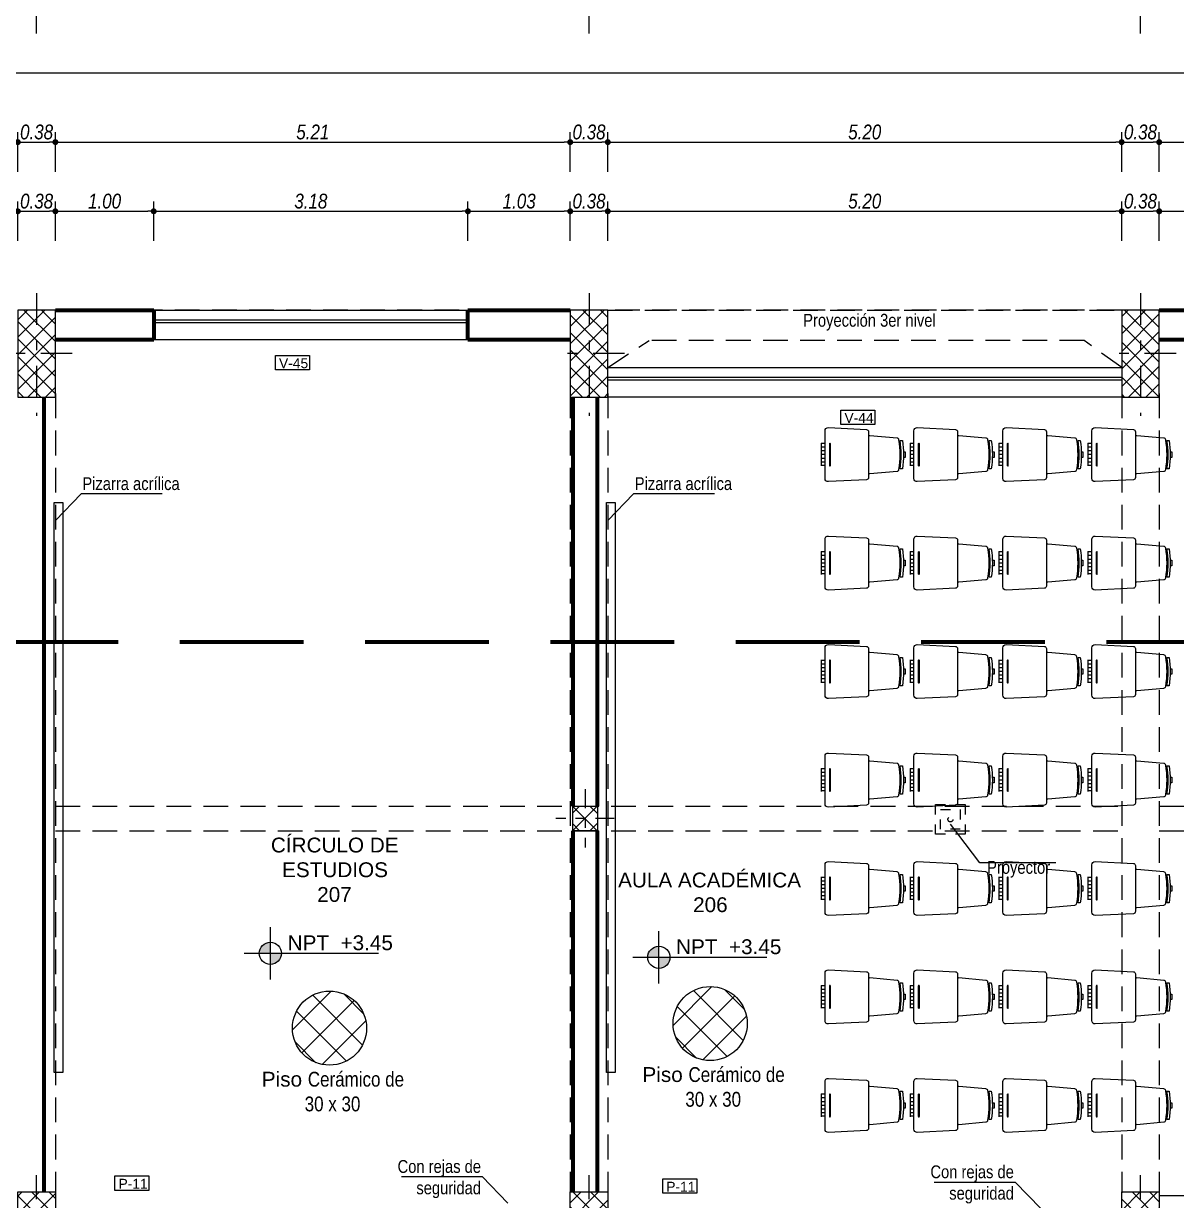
# Model space of a CAD drawing. Header units: inches. Extents: x 140 to 978, y -82 to 38.
# Drawn here: x 711.86 to 723.52, y 13.46 to 25.37 of the extents above; entities that cross this region are included whole.
import ezdxf

# ---------------------------------------------------------------- set-up
doc = ezdxf.new("R2010")
doc.units = ezdxf.units.IN
doc.header["$MEASUREMENT"] = 0
for name, pattern in [('DASHDOT2', [12.7, 6.35, -3.175, 0, -3.175]), ('DASHED', [0.75, 0.5, -0.25]), ('DASHED2', [0.375, 0.25, -0.125])]:
    doc.linetypes.add(name, pattern=pattern)
doc.layers.get('0').update_dxf_attribs({"lineweight": 0})
for name, color, linetype, lineweight in [('UNSAAC-COLUMNA', 24, 'Continuous', 0), ('UNSAAC-COTA', 48, 'Continuous', 0), ('UNSAAC-EJE COLUMNA', 22, 'DASHDOT2', 0), ('UNSAAC-FACHADA(2DO PLANO)', 7, 'Continuous', 30), ('UNSAAC-LINEA DE CORTE', 7, 'Continuous', 70), ('UNSAAC-LLAMADOS', 88, 'Continuous', 0), ('UNSAAC-MUEBLE', 254, 'Continuous', 0), ('UNSAAC-MURETE', 146, 'Continuous', 20), ('UNSAAC-MUROS', 7, 'Continuous', 70), ('UNSAAC-PROYECCIONES', 38, 'DASHED2', 0), ('UNSAAC-TEXTOS', 250, 'Continuous', 0), ('UNSAAC-TEXTURAS', 250, 'Continuous', 0), ('UNSAAC-VANOS', 24, 'Continuous', 0)]:
    doc.layers.add(name, color=color, linetype=linetype, lineweight=lineweight)
doc.styles.add('5mm', font='GOTHIC.TTF', dxfattribs={"height": 5})
doc.styles.add('narrow', font='')
doc.styles.get("Standard").update_dxf_attribs({"font": 'arial.ttf'})
doc.styles.get('narrow').set_extended_font_data('Arial Narrow', italic=True)
doc.dimstyles.new('1EN75', dxfattribs={"dimtxt": 0.15, "dimasz": 0.06, "dimexe": 0.1, "dimexo": 0.15, "dimgap": 0.025, "dimtad": 1, "dimzin": 1, "dimdsep": 46, "dimtxsty": 'narrow', "dimblk": 'DOT', "dimcen": 0.1, "dimclrd": 256, "dimclre": 256, "dimclrt": 256, "dimaunit": 1, "dimadec": 3, "dimazin": 0, "dimtfac": 1, "dimtmove": 2, "dimatfit": 3, "dimldrblk": 'ARCHTICK', "dimfxl": 0.3, "dimfxlon": 1, "dimtolj": 1, "dimtzin": 0, "dimlwd": 0, "dimlwe": 0, "dimarcsym": 0})

# ---------------------------------------------------------------- blocks, each defined once
blk = doc.blocks.new('CARP-UNIP')
at = {"layer": 'UNSAAC-MUEBLE'}
for p, q in [((-0.106, 0.036), (0.104, 0.036)), ((-0.102, 0), (-0.102, 0.036)), ((-0.068, 0), (-0.068, 0.036)), ((-0.034, 0), (-0.034, 0.036)), ((0, 0), (0, 0.036)), ((0.034, 0), (0.034, 0.036)), ((0.068, 0), (0.068, 0.036)), ((0.1, 0), (0.1, 0.036)), ((-0.025, -0.69), (-0.025, -0.7)), ((0.025, -0.69), (0.025, -0.7))]:
    blk.add_line(p, q, dxfattribs=at)
for points in [[(0.231, -0.381), (0.248, -0.031, 0.428923), (0.218, 0), (-0.218, 0, 0.428923), (-0.248, -0.031), (-0.231, -0.381, 0.399656), (-0.211, -0.4), (0.211, -0.4, 0.399656)], [(-0.1, -0.04), (0.1, -0.04, -1), (0.1, -0.05), (-0.1, -0.05, -1)], [(-0.13, -0.69), (-0.13, -0.71, 0.075134), (0.13, -0.71), (0.13, -0.69, -0.076923)]]:
    blk.add_lwpolyline(points, format="xyb", close=True, dxfattribs=at)
blk.add_lwpolyline([(0.171, -0.4, -0.153788), (0.174, -0.412), (0.152, -0.661, -0.343052), (0.136, -0.679, -0.081306), (-0.136, -0.679, -0.343182), (-0.152, -0.661), (-0.174, -0.412, -0.15361), (-0.171, -0.4)], format="xyb", dxfattribs=at)
blk.add_lwpolyline([(-0.025, -0.72), (-0.025, -0.735), (0.025, -0.735), (0.025, -0.72)], dxfattribs=at)
blk = doc.blocks.new('_Dot')
at = {"color": 0, "linetype": 'ByBlock', "lineweight": -2}
blk.add_line((-0.5, 0), (-1, 0), dxfattribs=at)
at = {"color": 0, "linetype": 'ByBlock', "const_width": 0.5}
blk.add_lwpolyline([(-0.25, 0, 1), (0.25, 0, 1)], format="xyb", close=True, dxfattribs=at)
blk = doc.blocks.new('*D84')
at = {"layer": 'Defpoints', "color": 0, "transparency": 16777216}
for p in [(712.18, 23.469), (711.8, 22.469), (712.18, 22.469)]:
    blk.add_point(p, dxfattribs=at)
at = {"layer": 'UNSAAC-COTA', "lineweight": 0, "transparency": 16777216}
for p, q in [((711.8, 23.169), (711.8, 23.569)), ((711.86, 23.469), (712.12, 23.469)), ((712.18, 23.169), (712.18, 23.569))]:
    blk.add_line(p, q, dxfattribs=at)
at = {"layer": 'UNSAAC-COTA', "lineweight": 0, "transparency": 16777216, "xscale": 0.06, "yscale": 0.06, "zscale": 0.06, "rotation": 180}
blk.add_blockref('_Dot', (711.8, 23.469), dxfattribs=at)
at = {"layer": 'UNSAAC-COTA', "lineweight": 0, "transparency": 16777216, "xscale": 0.06, "yscale": 0.06, "zscale": 0.06}
blk.add_blockref('_Dot', (712.18, 23.469), dxfattribs=at)
at = {"layer": 'UNSAAC-COTA', "transparency": 16777216, "insert": (711.99, 23.571), "char_height": 0.15, "attachment_point": 5, "style": 'narrow'}
blk.add_mtext('\\A1;0.38', dxfattribs=at)
blk = doc.blocks.new('_ArchTick')
at = {"layer": 'UNSAAC-FACHADA(2DO PLANO)', "color": 0, "const_width": 0.15}
blk.add_lwpolyline([(-0.5, -0.5), (0.5, 0.5)], dxfattribs=at)
blk = doc.blocks.new('*D190')
at = {"layer": 'Defpoints', "color": 0, "transparency": 16777216}
for p in [(713.175, 23.469), (712.18, 22.469), (713.175, 22.469)]:
    blk.add_point(p, dxfattribs=at)
at = {"layer": 'UNSAAC-COTA', "lineweight": 0, "transparency": 16777216}
for p, q in [((712.18, 23.169), (712.18, 23.569)), ((712.24, 23.469), (713.115, 23.469)), ((713.175, 23.169), (713.175, 23.569))]:
    blk.add_line(p, q, dxfattribs=at)
at = {"layer": 'UNSAAC-COTA', "lineweight": 0, "transparency": 16777216, "xscale": 0.06, "yscale": 0.06, "zscale": 0.06, "rotation": 180}
blk.add_blockref('_Dot', (712.18, 23.469), dxfattribs=at)
at = {"layer": 'UNSAAC-COTA', "lineweight": 0, "transparency": 16777216, "xscale": 0.06, "yscale": 0.06, "zscale": 0.06}
blk.add_blockref('_Dot', (713.175, 23.469), dxfattribs=at)
at = {"layer": 'UNSAAC-COTA', "transparency": 16777216, "insert": (712.678, 23.571), "char_height": 0.15, "attachment_point": 5, "style": 'narrow'}
blk.add_mtext('\\A1;1.00', dxfattribs=at)
blk = doc.blocks.new('*D191')
at = {"layer": 'Defpoints', "color": 0, "transparency": 16777216}
for p in [(716.355, 23.469), (713.175, 22.469), (716.355, 22.469)]:
    blk.add_point(p, dxfattribs=at)
at = {"layer": 'UNSAAC-COTA', "lineweight": 0, "transparency": 16777216}
for p, q in [((713.175, 23.169), (713.175, 23.569)), ((713.235, 23.469), (716.295, 23.469)), ((716.355, 23.169), (716.355, 23.569))]:
    blk.add_line(p, q, dxfattribs=at)
at = {"layer": 'UNSAAC-COTA', "lineweight": 0, "transparency": 16777216, "xscale": 0.06, "yscale": 0.06, "zscale": 0.06, "rotation": 180}
blk.add_blockref('_Dot', (713.175, 23.469), dxfattribs=at)
at = {"layer": 'UNSAAC-COTA', "lineweight": 0, "transparency": 16777216, "xscale": 0.06, "yscale": 0.06, "zscale": 0.06}
blk.add_blockref('_Dot', (716.355, 23.469), dxfattribs=at)
at = {"layer": 'UNSAAC-COTA', "transparency": 16777216, "insert": (714.765, 23.571), "char_height": 0.15, "attachment_point": 5, "style": 'narrow'}
blk.add_mtext('\\A1;3.18', dxfattribs=at)
blk = doc.blocks.new('*D192')
at = {"layer": 'Defpoints', "color": 0, "transparency": 16777216}
for p in [(717.39, 23.469), (716.355, 22.469), (717.39, 22.469)]:
    blk.add_point(p, dxfattribs=at)
at = {"layer": 'UNSAAC-COTA', "lineweight": 0, "transparency": 16777216}
for p, q in [((716.355, 23.169), (716.355, 23.569)), ((716.415, 23.469), (717.33, 23.469)), ((717.39, 23.169), (717.39, 23.569))]:
    blk.add_line(p, q, dxfattribs=at)
at = {"layer": 'UNSAAC-COTA', "lineweight": 0, "transparency": 16777216, "xscale": 0.06, "yscale": 0.06, "zscale": 0.06, "rotation": 180}
blk.add_blockref('_Dot', (716.355, 23.469), dxfattribs=at)
at = {"layer": 'UNSAAC-COTA', "lineweight": 0, "transparency": 16777216, "xscale": 0.06, "yscale": 0.06, "zscale": 0.06}
blk.add_blockref('_Dot', (717.39, 23.469), dxfattribs=at)
at = {"layer": 'UNSAAC-COTA', "transparency": 16777216, "insert": (716.873, 23.571), "char_height": 0.15, "attachment_point": 5, "style": 'narrow'}
blk.add_mtext('\\A1;1.03', dxfattribs=at)
blk = doc.blocks.new('*D85')
at = {"layer": 'Defpoints', "color": 0, "transparency": 16777216}
for p in [(717.77, 23.469), (717.39, 22.469), (717.77, 22.469)]:
    blk.add_point(p, dxfattribs=at)
at = {"layer": 'UNSAAC-COTA', "lineweight": 0, "transparency": 16777216}
for p, q in [((717.39, 23.169), (717.39, 23.569)), ((717.45, 23.469), (717.71, 23.469)), ((717.77, 23.169), (717.77, 23.569))]:
    blk.add_line(p, q, dxfattribs=at)
at = {"layer": 'UNSAAC-COTA', "lineweight": 0, "transparency": 16777216, "xscale": 0.06, "yscale": 0.06, "zscale": 0.06, "rotation": 180}
blk.add_blockref('_Dot', (717.39, 23.469), dxfattribs=at)
at = {"layer": 'UNSAAC-COTA', "lineweight": 0, "transparency": 16777216, "xscale": 0.06, "yscale": 0.06, "zscale": 0.06}
blk.add_blockref('_Dot', (717.77, 23.469), dxfattribs=at)
at = {"layer": 'UNSAAC-COTA', "transparency": 16777216, "insert": (717.58, 23.571), "char_height": 0.15, "attachment_point": 5, "style": 'narrow'}
blk.add_mtext('\\A1;0.38', dxfattribs=at)
blk = doc.blocks.new('*D193')
at = {"layer": 'Defpoints', "color": 0, "transparency": 16777216}
for p in [(722.97, 23.469), (717.77, 22.469), (722.97, 22.469)]:
    blk.add_point(p, dxfattribs=at)
at = {"layer": 'UNSAAC-COTA', "lineweight": 0, "transparency": 16777216}
for p, q in [((717.77, 23.169), (717.77, 23.569)), ((717.83, 23.469), (722.91, 23.469)), ((722.97, 23.169), (722.97, 23.569))]:
    blk.add_line(p, q, dxfattribs=at)
at = {"layer": 'UNSAAC-COTA', "lineweight": 0, "transparency": 16777216, "xscale": 0.06, "yscale": 0.06, "zscale": 0.06, "rotation": 180}
blk.add_blockref('_Dot', (717.77, 23.469), dxfattribs=at)
at = {"layer": 'UNSAAC-COTA', "lineweight": 0, "transparency": 16777216, "xscale": 0.06, "yscale": 0.06, "zscale": 0.06}
blk.add_blockref('_Dot', (722.97, 23.469), dxfattribs=at)
at = {"layer": 'UNSAAC-COTA', "transparency": 16777216, "insert": (720.37, 23.571), "char_height": 0.15, "attachment_point": 5, "style": 'narrow'}
blk.add_mtext('\\A1;5.20', dxfattribs=at)
blk = doc.blocks.new('*D194')
at = {"layer": 'Defpoints', "color": 0, "transparency": 16777216}
for p in [(723.35, 23.469), (722.97, 22.469), (723.35, 22.469)]:
    blk.add_point(p, dxfattribs=at)
at = {"layer": 'UNSAAC-COTA', "lineweight": 0, "transparency": 16777216}
for p, q in [((722.97, 23.169), (722.97, 23.569)), ((723.03, 23.469), (723.29, 23.469)), ((723.35, 23.169), (723.35, 23.569))]:
    blk.add_line(p, q, dxfattribs=at)
at = {"layer": 'UNSAAC-COTA', "lineweight": 0, "transparency": 16777216, "xscale": 0.06, "yscale": 0.06, "zscale": 0.06, "rotation": 180}
blk.add_blockref('_Dot', (722.97, 23.469), dxfattribs=at)
at = {"layer": 'UNSAAC-COTA', "lineweight": 0, "transparency": 16777216, "xscale": 0.06, "yscale": 0.06, "zscale": 0.06}
blk.add_blockref('_Dot', (723.35, 23.469), dxfattribs=at)
at = {"layer": 'UNSAAC-COTA', "transparency": 16777216, "insert": (723.16, 23.571), "char_height": 0.15, "attachment_point": 5, "style": 'narrow'}
blk.add_mtext('\\A1;0.38', dxfattribs=at)
blk = doc.blocks.new('*D195')
at = {"layer": 'Defpoints', "color": 0, "transparency": 16777216}
for p in [(724.39, 23.469), (723.35, 22.469), (724.39, 22.469)]:
    blk.add_point(p, dxfattribs=at)
at = {"layer": 'UNSAAC-COTA', "lineweight": 0, "transparency": 16777216}
for p, q in [((723.35, 23.169), (723.35, 23.569)), ((723.41, 23.469), (724.33, 23.469)), ((724.39, 23.169), (724.39, 23.569))]:
    blk.add_line(p, q, dxfattribs=at)
at = {"layer": 'UNSAAC-COTA', "lineweight": 0, "transparency": 16777216, "xscale": 0.06, "yscale": 0.06, "zscale": 0.06, "rotation": 180}
blk.add_blockref('_Dot', (723.35, 23.469), dxfattribs=at)
at = {"layer": 'UNSAAC-COTA', "lineweight": 0, "transparency": 16777216, "xscale": 0.06, "yscale": 0.06, "zscale": 0.06}
blk.add_blockref('_Dot', (724.39, 23.469), dxfattribs=at)
at = {"layer": 'UNSAAC-COTA', "transparency": 16777216, "insert": (723.87, 23.571), "char_height": 0.15, "attachment_point": 5, "style": 'narrow'}
blk.add_mtext('\\A1;1.04', dxfattribs=at)
blk = doc.blocks.new('*D93')
at = {"layer": 'Defpoints', "color": 0, "transparency": 16777216}
for p in [(712.18, 24.169), (711.8, 22.469), (712.18, 22.469)]:
    blk.add_point(p, dxfattribs=at)
at = {"layer": 'UNSAAC-COTA', "lineweight": 0, "transparency": 16777216}
for p, q in [((711.8, 23.869), (711.8, 24.269)), ((712.18, 23.869), (712.18, 24.269)), ((711.86, 24.169), (712.12, 24.169))]:
    blk.add_line(p, q, dxfattribs=at)
at = {"layer": 'UNSAAC-COTA', "lineweight": 0, "transparency": 16777216, "xscale": 0.06, "yscale": 0.06, "zscale": 0.06, "rotation": 180}
blk.add_blockref('_Dot', (711.8, 24.169), dxfattribs=at)
at = {"layer": 'UNSAAC-COTA', "lineweight": 0, "transparency": 16777216, "xscale": 0.06, "yscale": 0.06, "zscale": 0.06}
blk.add_blockref('_Dot', (712.18, 24.169), dxfattribs=at)
at = {"layer": 'UNSAAC-COTA', "transparency": 16777216, "insert": (711.99, 24.271), "char_height": 0.15, "attachment_point": 5, "style": 'narrow'}
blk.add_mtext('\\A1;0.38', dxfattribs=at)
blk = doc.blocks.new('*D94')
at = {"layer": 'Defpoints', "color": 0, "transparency": 16777216}
for p in [(717.39, 24.169), (712.18, 22.469), (717.39, 22.469)]:
    blk.add_point(p, dxfattribs=at)
at = {"layer": 'UNSAAC-COTA', "lineweight": 0, "transparency": 16777216}
for p, q in [((712.18, 23.869), (712.18, 24.269)), ((717.39, 23.869), (717.39, 24.269)), ((712.24, 24.169), (717.33, 24.169))]:
    blk.add_line(p, q, dxfattribs=at)
at = {"layer": 'UNSAAC-COTA', "lineweight": 0, "transparency": 16777216, "xscale": 0.06, "yscale": 0.06, "zscale": 0.06, "rotation": 180}
blk.add_blockref('_Dot', (712.18, 24.169), dxfattribs=at)
at = {"layer": 'UNSAAC-COTA', "lineweight": 0, "transparency": 16777216, "xscale": 0.06, "yscale": 0.06, "zscale": 0.06}
blk.add_blockref('_Dot', (717.39, 24.169), dxfattribs=at)
at = {"layer": 'UNSAAC-COTA', "transparency": 16777216, "insert": (714.785, 24.271), "char_height": 0.15, "attachment_point": 5, "style": 'narrow'}
blk.add_mtext('\\A1;5.21', dxfattribs=at)
blk = doc.blocks.new('*D95')
at = {"layer": 'Defpoints', "color": 0, "transparency": 16777216}
for p in [(717.77, 24.169), (717.39, 22.469), (717.77, 22.469)]:
    blk.add_point(p, dxfattribs=at)
at = {"layer": 'UNSAAC-COTA', "lineweight": 0, "transparency": 16777216}
for p, q in [((717.39, 23.869), (717.39, 24.269)), ((717.77, 23.869), (717.77, 24.269)), ((717.45, 24.169), (717.71, 24.169))]:
    blk.add_line(p, q, dxfattribs=at)
at = {"layer": 'UNSAAC-COTA', "lineweight": 0, "transparency": 16777216, "xscale": 0.06, "yscale": 0.06, "zscale": 0.06, "rotation": 180}
blk.add_blockref('_Dot', (717.39, 24.169), dxfattribs=at)
at = {"layer": 'UNSAAC-COTA', "lineweight": 0, "transparency": 16777216, "xscale": 0.06, "yscale": 0.06, "zscale": 0.06}
blk.add_blockref('_Dot', (717.77, 24.169), dxfattribs=at)
at = {"layer": 'UNSAAC-COTA', "transparency": 16777216, "insert": (717.58, 24.271), "char_height": 0.15, "attachment_point": 5, "style": 'narrow'}
blk.add_mtext('\\A1;0.38', dxfattribs=at)
blk = doc.blocks.new('*D96')
at = {"layer": 'Defpoints', "color": 0, "transparency": 16777216}
for p in [(722.97, 24.169), (717.77, 22.469), (722.97, 22.469)]:
    blk.add_point(p, dxfattribs=at)
at = {"layer": 'UNSAAC-COTA', "lineweight": 0, "transparency": 16777216}
for p, q in [((717.77, 23.869), (717.77, 24.269)), ((722.97, 23.869), (722.97, 24.269)), ((717.83, 24.169), (722.91, 24.169))]:
    blk.add_line(p, q, dxfattribs=at)
at = {"layer": 'UNSAAC-COTA', "lineweight": 0, "transparency": 16777216, "xscale": 0.06, "yscale": 0.06, "zscale": 0.06, "rotation": 180}
blk.add_blockref('_Dot', (717.77, 24.169), dxfattribs=at)
at = {"layer": 'UNSAAC-COTA', "lineweight": 0, "transparency": 16777216, "xscale": 0.06, "yscale": 0.06, "zscale": 0.06}
blk.add_blockref('_Dot', (722.97, 24.169), dxfattribs=at)
at = {"layer": 'UNSAAC-COTA', "transparency": 16777216, "insert": (720.37, 24.271), "char_height": 0.15, "attachment_point": 5, "style": 'narrow'}
blk.add_mtext('\\A1;5.20', dxfattribs=at)
blk = doc.blocks.new('*D199')
at = {"layer": 'Defpoints', "color": 0, "transparency": 16777216}
for p in [(723.35, 24.169), (722.97, 22.469), (723.35, 22.469)]:
    blk.add_point(p, dxfattribs=at)
at = {"layer": 'UNSAAC-COTA', "lineweight": 0, "transparency": 16777216}
for p, q in [((722.97, 23.869), (722.97, 24.269)), ((723.35, 23.869), (723.35, 24.269)), ((723.03, 24.169), (723.29, 24.169))]:
    blk.add_line(p, q, dxfattribs=at)
at = {"layer": 'UNSAAC-COTA', "lineweight": 0, "transparency": 16777216, "xscale": 0.06, "yscale": 0.06, "zscale": 0.06, "rotation": 180}
blk.add_blockref('_Dot', (722.97, 24.169), dxfattribs=at)
at = {"layer": 'UNSAAC-COTA', "lineweight": 0, "transparency": 16777216, "xscale": 0.06, "yscale": 0.06, "zscale": 0.06}
blk.add_blockref('_Dot', (723.35, 24.169), dxfattribs=at)
at = {"layer": 'UNSAAC-COTA', "transparency": 16777216, "insert": (723.16, 24.271), "char_height": 0.15, "attachment_point": 5, "style": 'narrow'}
blk.add_mtext('\\A1;0.38', dxfattribs=at)
blk = doc.blocks.new('*D200')
at = {"layer": 'Defpoints', "color": 0, "transparency": 16777216}
for p in [(728.56, 24.169), (723.35, 22.469), (728.56, 22.469)]:
    blk.add_point(p, dxfattribs=at)
at = {"layer": 'UNSAAC-COTA', "lineweight": 0, "transparency": 16777216}
for p, q in [((723.35, 23.869), (723.35, 24.269)), ((728.56, 23.869), (728.56, 24.269)), ((723.41, 24.169), (728.5, 24.169))]:
    blk.add_line(p, q, dxfattribs=at)
at = {"layer": 'UNSAAC-COTA', "lineweight": 0, "transparency": 16777216, "xscale": 0.06, "yscale": 0.06, "zscale": 0.06, "rotation": 180}
blk.add_blockref('_Dot', (723.35, 24.169), dxfattribs=at)
at = {"layer": 'UNSAAC-COTA', "lineweight": 0, "transparency": 16777216, "xscale": 0.06, "yscale": 0.06, "zscale": 0.06}
blk.add_blockref('_Dot', (728.56, 24.169), dxfattribs=at)
at = {"layer": 'UNSAAC-COTA', "transparency": 16777216, "insert": (725.955, 24.271), "char_height": 0.15, "attachment_point": 5, "style": 'narrow'}
blk.add_mtext('\\A1;5.21', dxfattribs=at)
blk = doc.blocks.new('*D99')
at = {"layer": 'Defpoints', "color": 0, "transparency": 16777216}
for p in [(728.94, 24.869), (728.94, 22.469), (691.344, 20.064)]:
    blk.add_point(p, dxfattribs=at)
at = {"layer": 'UNSAAC-COTA', "lineweight": 0, "transparency": 16777216}
for p, q in [((691.344, 24.569), (691.344, 24.969)), ((728.94, 24.569), (728.94, 24.969)), ((691.404, 24.869), (728.88, 24.869))]:
    blk.add_line(p, q, dxfattribs=at)
at = {"layer": 'UNSAAC-COTA', "lineweight": 0, "transparency": 16777216, "xscale": 0.06, "yscale": 0.06, "zscale": 0.06, "rotation": 180}
blk.add_blockref('_Dot', (691.344, 24.869), dxfattribs=at)
at = {"layer": 'UNSAAC-COTA', "lineweight": 0, "transparency": 16777216, "xscale": 0.06, "yscale": 0.06, "zscale": 0.06}
blk.add_blockref('_Dot', (728.94, 24.869), dxfattribs=at)
at = {"layer": 'UNSAAC-COTA', "transparency": 16777216, "insert": (710.142, 24.971), "char_height": 0.15, "attachment_point": 5, "style": 'narrow'}
blk.add_mtext('\\A1;37.60', dxfattribs=at)
blk = doc.blocks.new('*D102')
at = {"layer": 'Defpoints', "color": 0, "transparency": 16777216}
for p in [(711.99, 25.569), (706.41, 22.639), (711.99, 22.639)]:
    blk.add_point(p, dxfattribs=at)
at = {"layer": 'UNSAAC-COTA', "lineweight": 0, "transparency": 16777216}
for p, q in [((706.41, 25.269), (706.41, 25.669)), ((711.99, 25.269), (711.99, 25.669)), ((706.47, 25.569), (711.93, 25.569))]:
    blk.add_line(p, q, dxfattribs=at)
at = {"layer": 'UNSAAC-COTA', "lineweight": 0, "transparency": 16777216, "xscale": 0.06, "yscale": 0.06, "zscale": 0.06, "rotation": 180}
blk.add_blockref('_Dot', (706.41, 25.569), dxfattribs=at)
at = {"layer": 'UNSAAC-COTA', "lineweight": 0, "transparency": 16777216, "xscale": 0.06, "yscale": 0.06, "zscale": 0.06}
blk.add_blockref('_Dot', (711.99, 25.569), dxfattribs=at)
at = {"layer": 'UNSAAC-COTA', "transparency": 16777216, "insert": (709.2, 25.671), "char_height": 0.15, "attachment_point": 5, "style": 'narrow'}
blk.add_mtext('\\A1;5.58', dxfattribs=at)
blk = doc.blocks.new('*D103')
at = {"layer": 'Defpoints', "color": 0, "transparency": 16777216}
for p in [(717.58, 25.569), (711.99, 22.639), (717.58, 22.639)]:
    blk.add_point(p, dxfattribs=at)
at = {"layer": 'UNSAAC-COTA', "lineweight": 0, "transparency": 16777216}
for p, q in [((711.99, 25.269), (711.99, 25.669)), ((717.58, 25.269), (717.58, 25.669)), ((712.05, 25.569), (717.52, 25.569))]:
    blk.add_line(p, q, dxfattribs=at)
at = {"layer": 'UNSAAC-COTA', "lineweight": 0, "transparency": 16777216, "xscale": 0.06, "yscale": 0.06, "zscale": 0.06, "rotation": 180}
blk.add_blockref('_Dot', (711.99, 25.569), dxfattribs=at)
at = {"layer": 'UNSAAC-COTA', "lineweight": 0, "transparency": 16777216, "xscale": 0.06, "yscale": 0.06, "zscale": 0.06}
blk.add_blockref('_Dot', (717.58, 25.569), dxfattribs=at)
at = {"layer": 'UNSAAC-COTA', "transparency": 16777216, "insert": (714.785, 25.671), "char_height": 0.15, "attachment_point": 5, "style": 'narrow'}
blk.add_mtext('\\A1;5.59', dxfattribs=at)
blk = doc.blocks.new('*D104')
at = {"layer": 'Defpoints', "color": 0, "transparency": 16777216}
for p in [(723.16, 25.569), (717.58, 22.639), (723.16, 22.639)]:
    blk.add_point(p, dxfattribs=at)
at = {"layer": 'UNSAAC-COTA', "lineweight": 0, "transparency": 16777216}
for p, q in [((717.58, 25.269), (717.58, 25.669)), ((723.16, 25.269), (723.16, 25.669)), ((717.64, 25.569), (723.1, 25.569))]:
    blk.add_line(p, q, dxfattribs=at)
at = {"layer": 'UNSAAC-COTA', "lineweight": 0, "transparency": 16777216, "xscale": 0.06, "yscale": 0.06, "zscale": 0.06, "rotation": 180}
blk.add_blockref('_Dot', (717.58, 25.569), dxfattribs=at)
at = {"layer": 'UNSAAC-COTA', "lineweight": 0, "transparency": 16777216, "xscale": 0.06, "yscale": 0.06, "zscale": 0.06}
blk.add_blockref('_Dot', (723.16, 25.569), dxfattribs=at)
at = {"layer": 'UNSAAC-COTA', "transparency": 16777216, "insert": (720.37, 25.671), "char_height": 0.15, "attachment_point": 5, "style": 'narrow'}
blk.add_mtext('\\A1;5.58', dxfattribs=at)
blk = doc.blocks.new('*D105')
at = {"layer": 'Defpoints', "color": 0, "transparency": 16777216}
for p in [(728.75, 25.569), (723.16, 22.639), (728.75, 22.639)]:
    blk.add_point(p, dxfattribs=at)
at = {"layer": 'UNSAAC-COTA', "lineweight": 0, "transparency": 16777216}
for p, q in [((723.16, 25.269), (723.16, 25.669)), ((728.75, 25.269), (728.75, 25.669)), ((723.22, 25.569), (728.69, 25.569))]:
    blk.add_line(p, q, dxfattribs=at)
at = {"layer": 'UNSAAC-COTA', "lineweight": 0, "transparency": 16777216, "xscale": 0.06, "yscale": 0.06, "zscale": 0.06, "rotation": 180}
blk.add_blockref('_Dot', (723.16, 25.569), dxfattribs=at)
at = {"layer": 'UNSAAC-COTA', "lineweight": 0, "transparency": 16777216, "xscale": 0.06, "yscale": 0.06, "zscale": 0.06}
blk.add_blockref('_Dot', (728.75, 25.569), dxfattribs=at)
at = {"layer": 'UNSAAC-COTA', "transparency": 16777216, "insert": (725.955, 25.671), "char_height": 0.15, "attachment_point": 5, "style": 'narrow'}
blk.add_mtext('\\A1;5.59', dxfattribs=at)
blk = doc.blocks.new('npt')
at = {"layer": 'UNSAAC-TEXTOS'}
h = blk.add_hatch(color=0, dxfattribs=at)
h.dxf.hatch_style = 1
h.paths.add_polyline_path([(0.0522, 0), (0, 0), (0, -0.0522, 0.414214)])
h.paths.add_polyline_path([(0, 0.0522, 0.414214), (-0.0522, 0), (0, 0)])
at = {"layer": 'UNSAAC-TEXTOS', "color": 0}
for p, q in [((0, -0.1228), (0, 0.1228)), ((-0.1228, 0), (0.507, 0))]:
    blk.add_line(p, q, dxfattribs=at)
blk.add_circle((0, 0), 0.0522, dxfattribs=at)
blk = doc.blocks.new('colum2')
at = {"layer": 'UNSAAC-TEXTURAS'}
h = blk.add_hatch(dxfattribs=at)
h.set_pattern_fill('ANSI37', color=256)
h.paths.add_polyline_path([(872.373, 198.546), (872.373, 198.421), (872.498, 198.421), (872.498, 198.546)])
h.paths.add_polyline_path([(872.498, 198.421), (872.623, 198.421), (872.623, 198.546), (872.498, 198.546)])
h.paths.add_polyline_path([(872.498, 198.296), (872.623, 198.296), (872.623, 198.421), (872.498, 198.421)])
h.paths.add_polyline_path([(872.498, 198.421), (872.373, 198.421), (872.373, 198.296), (872.498, 198.296)])
at = {"layer": 'UNSAAC-COLUMNA'}
blk.add_lwpolyline([(872.373, 198.546), (872.623, 198.546), (872.623, 198.296), (872.373, 198.296)], close=True, dxfattribs=at)
at = {"layer": 'UNSAAC-EJE COLUMNA', "ltscale": 0.03}
for p, q in [((872.498, 198.716), (872.498, 198.126)), ((872.793, 198.421), (872.203, 198.421))]:
    blk.add_line(p, q, dxfattribs=at)
blk = doc.blocks.new('c')
at = {"layer": 'UNSAAC-TEXTURAS'}
h = blk.add_hatch(dxfattribs=at)
h.set_pattern_fill('ANSI37', color=256)
h.set_pattern_definition([(45, (-855.58834, -178.38853), (-0.088388348, 0.088388348), []), (135, (-855.58834, -178.38853), (-0.088388348, -0.088388348), [])])
h.paths.add_polyline_path([(0.19, 0.635), (0, 0.635), (0, 0.316), (0.19, 0.316)])
h.paths.add_polyline_path([(0.19, 0.316), (0.38, 0.316), (0.38, 0.635), (0.19, 0.635)])
h.paths.add_polyline_path([(0.19, 0), (0.38, 0), (0.38, 0.316), (0.19, 0.316)])
h.paths.add_polyline_path([(0.19, 0.316), (0, 0.316), (0, 0), (0.19, 0)])
at = {"layer": 'UNSAAC-COLUMNA'}
blk.add_lwpolyline([(0, 0), (0, 0.635), (0.38, 0.635), (0.38, 0)], dxfattribs=at)
blk.add_lwpolyline([(0, 0.635), (0.38, 0.635), (0.38, 0), (0, 0)], close=True, dxfattribs=at)
at = {"layer": 'UNSAAC-EJE COLUMNA', "ltscale": 0.05}
for p, q in [((0.19, -0.172), (0.19, 0.805)), ((0.55, 0.316), (-0.17, 0.316))]:
    blk.add_line(p, q, dxfattribs=at)
blk = doc.blocks.new('cs1')
at = {"layer": 'UNSAAC-TEXTURAS'}
h = blk.add_hatch(dxfattribs=at)
h.set_pattern_fill('ANSI37', color=256)
h.paths.add_polyline_path([(850.008, 169.826), (850.198, 169.826), (850.198, 170.266), (850.008, 170.266)])
h.paths.add_polyline_path([(850.198, 169.826), (850.388, 169.826), (850.388, 170.266), (850.198, 170.266)])
h.paths.add_polyline_path([(850.388, 169.826), (850.198, 169.826), (850.198, 169.386), (850.388, 169.386)])
h.paths.add_polyline_path([(850.198, 169.826), (850.008, 169.826), (850.008, 169.386), (850.198, 169.386)])
at = {"layer": 'UNSAAC-COLUMNA'}
blk.add_lwpolyline([(850.388, 169.386), (850.388, 170.266), (850.008, 170.266), (850.008, 169.386)], close=True, dxfattribs=at)
at = {"layer": 'UNSAAC-EJE COLUMNA', "ltscale": 0.05}
for p, q in [((850.198, 170.436), (850.198, 169.196)), ((850.558, 169.826), (849.828, 169.826))]:
    blk.add_line(p, q, dxfattribs=at)
blk = doc.blocks.new('A$C71314F6E')
at = {"layer": 'UNSAAC-TEXTURAS'}
for name, p in [('cs1', (-827.12, -155.166)), ('cs1', (-821.53, -155.166)), ('cs1', (-815.95, -155.166)), ('colum2', (-843.87, -188.466)), ('c', (22.888, 5.54)), ('c', (28.478, 5.54)), ('c', (34.058, 5.54))]:
    blk.add_blockref(name, p, dxfattribs=at)
blk = doc.blocks.new('ETRUCTURA INFORMATIVA')
at = {"layer": 'UNSAAC-PROYECCIONES'}
for p, q in [((1176.39, 22.469), (1171.18, 22.469)), ((1181.97, 22.469), (1176.76, 22.469)), ((1187.56, 22.469), (1182.35, 22.469)), ((1176.39, 22.169), (1171.18, 22.169)), ((1176.77, 21.889), (1177.189, 22.16)), ((1181.591, 22.16), (1177.189, 22.16)), ((1181.97, 21.889), (1181.591, 22.16)), ((1181.98, 22.16), (1181.97, 22.16)), ((1187.56, 22.169), (1182.35, 22.169)), ((1171.18, 21.624), (1171.18, 13.544)), ((1176.39, 21.624), (1176.39, 13.544)), ((1176.77, 21.624), (1176.77, 13.544)), ((1181.97, 21.624), (1181.97, 13.544)), ((1182.35, 21.624), (1182.35, 13.544)), ((1171.18, 17.449), (1181.97, 17.449)), ((1182.35, 17.449), (1187.56, 17.449)), ((1171.18, 17.199), (1181.97, 17.199)), ((1182.35, 17.199), (1187.56, 17.199)), ((1182.35, 13.509), (1187.56, 13.509))]:
    blk.add_line(p, q, dxfattribs=at)
at = {"layer": 'UNSAAC-COLUMNA'}
blk.add_blockref('A$C71314F6E', (1147.912, 7.369), dxfattribs=at)
blk = doc.blocks.new('cañon planta')
at = {"layer": 'UNSAAC-MUEBLE', "linetype": 'DASHED', "ltscale": 0.09}
blk.add_lwpolyline([(750.392, 72.439), (750.692, 72.439), (750.692, 72.139), (750.392, 72.139), (750.392, 72.439)], dxfattribs=at)
blk.add_lwpolyline([(750.442, 72.389), (750.642, 72.389), (750.642, 72.189), (750.442, 72.189)], close=True, dxfattribs=at)
blk.add_circle((750.542, 72.289), 0.025, dxfattribs=at)

msp = doc.modelspace()

# ---------------------------------------------------------------- hatches: boundary and pattern name
at = {"layer": 'UNSAAC-TEXTOS'}
h = msp.add_hatch(dxfattribs=at)
h.set_pattern_fill('_USER', color=256, scale=0.23019, angle=45, style=0, double=1, pattern_type=0)
h.set_pattern_definition([(45, (653.43949, -71.5727), (-0.16276894, 0.16276894), []), (135, (653.43949, -71.5727), (-0.16276894, -0.16276894), [])])
edge = h.paths.add_edge_path()
edge.add_arc((718.806, 15.248), 0.375, 0, 360)
h = msp.add_hatch(dxfattribs=at)
h.set_pattern_fill('_USER', color=256, scale=0.23019, angle=45, style=0, double=1, pattern_type=0)
h.set_pattern_definition([(45, (649.58713, -71.61948), (-0.16276894, 0.16276894), []), (135, (649.58713, -71.61948), (-0.16276894, -0.16276894), [])])
edge = h.paths.add_edge_path()
edge.add_arc((714.954, 15.201), 0.375, 0, 360)

# ---------------------------------------------------------------- linework, layer by layer
at = {"layer": 'UNSAAC-LINEA DE CORTE', "linetype": 'DASHED', "ltscale": 2.5}
msp.add_line((679.691, 19.113), (739.094, 19.113), dxfattribs=at)
at = {"layer": 'UNSAAC-LLAMADOS', "ltscale": 2.5}
for points in [[(713.259, 20.61), (712.441, 20.61), (712.18, 20.341)], [(718.849, 20.61), (718.031, 20.61), (717.77, 20.341)], [(715.682, 13.699), (716.5, 13.699), (716.76, 13.43)], [(721.073, 13.644), (721.892, 13.644), (722.152, 13.376)]]:
    msp.add_lwpolyline(points, dxfattribs=at)
at = {"layer": 'UNSAAC-LLAMADOS'}
msp.add_lwpolyline([(722.305, 16.875), (721.534, 16.875), (721.239, 17.267)], dxfattribs=at)
at = {"layer": 'UNSAAC-MUEBLE', "ltscale": 2.5}
for points in [[(712.167, 20.521), (712.256, 20.521), (712.256, 14.754), (712.167, 14.754)], [(717.757, 20.521), (717.846, 20.521), (717.846, 14.754), (717.757, 14.754)]]:
    msp.add_lwpolyline(points, close=True, dxfattribs=at)
at = {"layer": 'UNSAAC-MURETE'}
msp.add_lwpolyline([(713.175, 22.469), (716.355, 22.469), (716.355, 22.169), (713.175, 22.169)], close=True, dxfattribs=at)
msp.add_lwpolyline([(717.77, 21.889), (722.97, 21.889), (722.97, 21.589), (717.77, 21.589)], dxfattribs=at)
at = {"layer": 'UNSAAC-MUROS'}
for p, q in [((712.18, 22.469), (713.175, 22.469)), ((713.175, 22.469), (713.175, 22.169)), ((716.355, 22.469), (717.39, 22.469)), ((716.355, 22.169), (716.355, 22.469)), ((723.35, 22.469), (724.39, 22.469)), ((713.175, 22.169), (712.18, 22.169)), ((717.39, 22.169), (716.355, 22.169)), ((724.39, 22.169), (723.35, 22.169)), ((712.065, 17.409), (712.065, 21.589)), ((717.415, 21.589), (717.415, 17.449)), ((717.665, 17.449), (717.665, 21.589)), ((712.065, 13.544), (712.065, 17.444)), ((717.415, 17.199), (717.415, 13.544)), ((717.665, 13.544), (717.665, 17.199))]:
    msp.add_line(p, q, dxfattribs=at)
at = {"layer": 'UNSAAC-PROYECCIONES'}
msp.add_line((717.77, 22.469), (722.97, 22.469), dxfattribs=at)
at = {"layer": 'UNSAAC-TEXTOS'}
for points in [[(714.407, 22.01), (714.751, 22.01), (714.751, 21.864), (714.407, 21.864)], [(720.129, 21.457), (720.473, 21.457), (720.473, 21.311), (720.129, 21.311)], [(712.783, 13.707), (713.126, 13.707), (713.126, 13.56), (712.783, 13.56)], [(718.326, 13.676), (718.67, 13.676), (718.67, 13.53), (718.326, 13.53)]]:
    msp.add_lwpolyline(points, close=True, dxfattribs=at)
for centre in [(718.806, 15.248), (714.954, 15.202)]:
    msp.add_circle(centre, 0.375, dxfattribs=at)
at = {"layer": 'UNSAAC-VANOS', "ltscale": 0.01}
for p, q in [((713.175, 22.369), (716.355, 22.369)), ((713.175, 22.344), (716.355, 22.344)), ((717.77, 21.789), (722.97, 21.789)), ((717.77, 21.764), (722.97, 21.764))]:
    msp.add_line(p, q, dxfattribs=at)

# ---------------------------------------------------------------- block references
at = {"layer": 'UNSAAC-COTA'}
msp.add_blockref('cañon planta', (-29.305, -54.975), dxfattribs=at)
at = {"layer": 'UNSAAC-MUEBLE', "xscale": -1.102461361298765, "yscale": 1.102461361298765, "zscale": 1.102461361298765, "rotation": 90}
for p in [(719.968, 21.006), (720.868, 21.006), (721.768, 21.006), (722.668, 21.006), (719.968, 19.909), (720.868, 19.909), (721.768, 19.909), (722.668, 19.909), (719.968, 18.811), (720.868, 18.811), (721.768, 18.811), (722.668, 18.811), (719.968, 17.713), (720.868, 17.713), (721.768, 17.713), (722.668, 17.713), (719.968, 16.615), (720.868, 16.615), (721.768, 16.615), (722.668, 16.615), (719.968, 15.518), (720.868, 15.518), (721.768, 15.518), (722.668, 15.518), (719.968, 14.42), (720.868, 14.42), (721.768, 14.42), (722.668, 14.42)]:
    msp.add_blockref('CARP-UNIP', p, dxfattribs=at)
at = {"layer": 'UNSAAC-PROYECCIONES'}
msp.add_blockref('ETRUCTURA INFORMATIVA', (-459, 0), dxfattribs=at)
at = {"layer": 'UNSAAC-TEXTOS', "xscale": 2.154779168756153, "yscale": 2.154779168756153, "zscale": 2.154779168756153}
for p in [(714.356, 15.959), (718.287, 15.919)]:
    msp.add_blockref('npt', p, dxfattribs=at)

# ---------------------------------------------------------------- texts
at = {"layer": 'UNSAAC-LLAMADOS', "char_height": 0.13, "style": 'narrow'}
for s, insert, width, attachment_point in [('\\pi0.38239;{\\fArial Narrow|b0|i0|c0|p34;Proyección 3er nivel}', (719.365, 22.431), 2.08357, 1), ('{\\fArial Narrow|b0|i0|c0|p34;Pizarra acrílica}', (712.453, 20.778), 1.15269, 1), ('{\\fArial Narrow|b0|i0|c0|p34;Pizarra acrílica}', (718.043, 20.778), 1.15269, 1), ('{\\fArial Narrow|b0|i0|c0|p34;Proyector}', (722.246, 16.725), 2.19448, 9), ('{\\fArial Narrow|b0|i0|c0|p34;Con rejas de seguridad}', (716.487, 13.867), 1.15269, 3), ('{\\fArial Narrow|b0|i0|c0|p34;Con rejas de seguridad}', (721.879, 13.813), 1.15269, 3)]:
    msp.add_mtext(s, dxfattribs=dict(at, insert=insert, width=width, attachment_point=attachment_point))
at = {"layer": 'UNSAAC-TEXTOS', "char_height": 0.1, "attachment_point": 1}
for s, insert in [('{\\f@Arial Unicode MS|b0|i0|c0|p34;V-}45', (714.443, 21.981)), ('{\\f@Arial Unicode MS|b0|i0|c0|p34;V-}44', (720.165, 21.428)), ('{\\f@Arial Unicode MS|b0|i0|c0|p34;P-}11', (712.819, 13.677)), ('{\\f@Arial Unicode MS|b0|i0|c0|p34;P-}11', (718.362, 13.647))]:
    msp.add_mtext_dynamic_manual_height_columns(s, width=0.2, gutter_width=1, heights=[0], dxfattribs=dict(at, insert=insert))
at = {"layer": 'UNSAAC-TEXTOS', "char_height": 0.15, "width": 2.27449, "attachment_point": 1}
for s, insert in [('\\pi0.50189;CÍRCULO DE \\P\\pi0.61541;ESTUDIOS \\P\\pi0.97026;207', (713.859, 17.13)), ('\\pi0.21136;AULA ACADÉMICA \\P\\pi0.97031;206', (717.663, 16.776))]:
    msp.add_mtext(s, dxfattribs=dict(at, insert=insert))
at = {"layer": 'UNSAAC-TEXTOS', "char_height": 0.15, "attachment_point": 1}
for s, insert, width, style in [('{\\fArial|b0|i0|c0|p34;NPT  +3.45}', (714.53, 16.141), 1.06387, '5mm'), ('{\\fArial|b0|i0|c0|p34;NPT  +3.45}', (718.461, 16.101), 1.06387, '5mm'), ('\\pi0.053834;{\\fArial|b0|i0|c204|p34;Piso \\fArial Narrow|b0|i0|c0|p34;Cerámico de \\P\\pi0.48777;30 x 30}', (714.215, 14.76), 1.52397, 'narrow'), ('\\pi0.053834;{\\fArial|b0|i0|c204|p34;Piso \\fArial Narrow|b0|i0|c0|p34;Cerámico de \\P\\pi0.48777;30 x 30}', (718.067, 14.807), 1.52397, 'narrow')]:
    msp.add_mtext(s, dxfattribs=dict(at, insert=insert, width=width, style=style))

# ---------------------------------------------------------------- dimensions: what is measured, and where the dimension line sits
at = {"layer": 'UNSAAC-COTA'}
for base, p1, p2, picture, middle in [((711.99, 25.569), (706.41, 22.639), (711.99, 22.639), '*D102', (709.2, 25.671)), ((717.58, 25.569), (711.99, 22.639), (717.58, 22.639), '*D103', (714.785, 25.671)), ((723.16, 25.569), (717.58, 22.639), (723.16, 22.639), '*D104', (720.37, 25.671)), ((728.75, 25.569), (723.16, 22.639), (728.75, 22.639), '*D105', (725.955, 25.671)), ((728.94, 24.869), (691.344, 20.064), (728.94, 22.469), '*D99', (710.142, 24.971)), ((712.18, 24.169), (711.8, 22.469), (712.18, 22.469), '*D93', (711.99, 24.271)), ((717.39, 24.169), (712.18, 22.469), (717.39, 22.469), '*D94', (714.785, 24.271)), ((717.77, 24.169), (717.39, 22.469), (717.77, 22.469), '*D95', (717.58, 24.271)), ((722.97, 24.169), (717.77, 22.469), (722.97, 22.469), '*D96', (720.37, 24.271)), ((723.35, 24.169), (722.97, 22.469), (723.35, 22.469), '*D199', (723.16, 24.271)), ((728.56, 24.169), (723.35, 22.469), (728.56, 22.469), '*D200', (725.955, 24.271)), ((712.18, 23.469), (711.8, 22.469), (712.18, 22.469), '*D84', (711.99, 23.571)), ((713.1754, 23.4692), (712.1803, 22.4692), (713.1754, 22.4692), '*D190', (712.6778, 23.5708)), ((716.355, 23.469), (713.175, 22.469), (716.355, 22.469), '*D191', (714.765, 23.571)), ((717.3903, 23.4692), (716.3554, 22.4692), (717.3903, 22.4692), '*D192', (716.8728, 23.5708)), ((717.77, 23.469), (717.39, 22.469), (717.77, 22.469), '*D85', (717.58, 23.571)), ((722.97, 23.469), (717.77, 22.469), (722.97, 22.469), '*D193', (720.37, 23.571)), ((723.35, 23.469), (722.97, 22.469), (723.35, 22.469), '*D194', (723.16, 23.571)), ((724.39, 23.469), (723.35, 22.469), (724.39, 22.469), '*D195', (723.87, 23.571))]:
    dim = msp.add_linear_dim(base=base, p1=p1, p2=p2, dimstyle='1EN75', dxfattribs=at)
    dim.commit()
    dim.dimension.update_dxf_attribs({"geometry": picture, "text_midpoint": middle})

doc.saveas('drawing.dxf')
